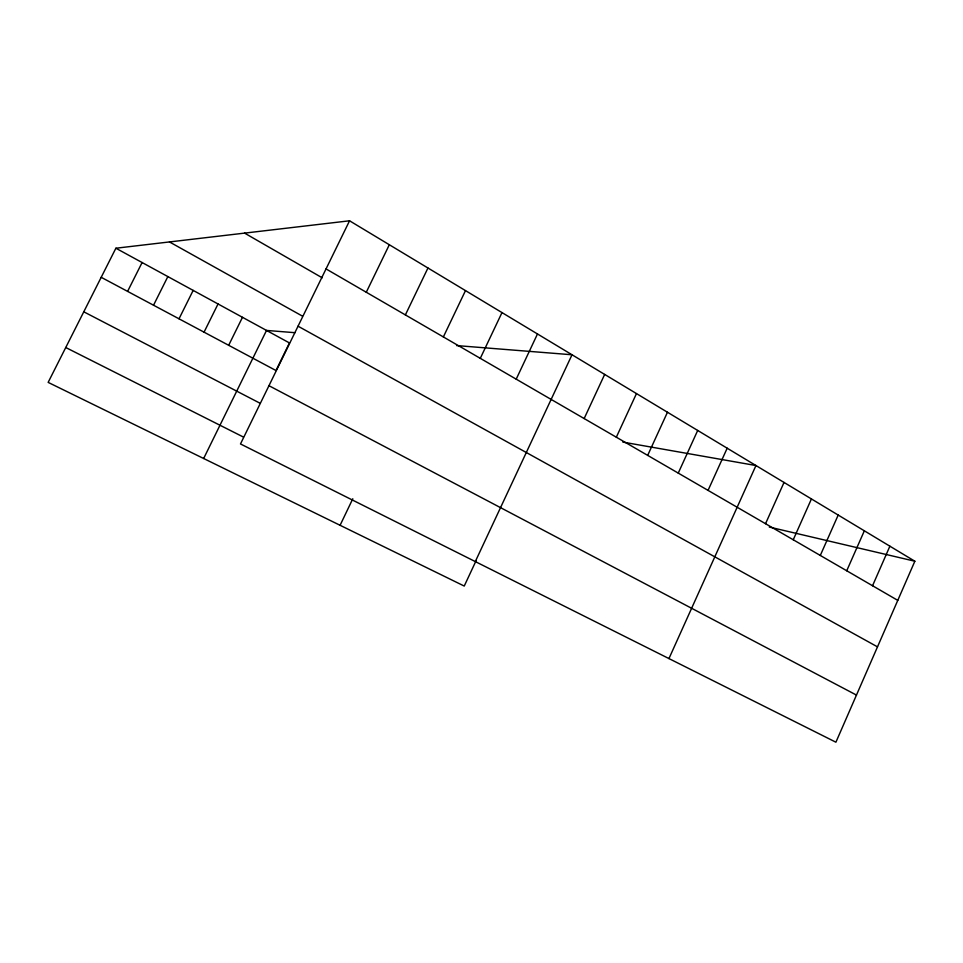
<?xml version="1.0" encoding="UTF-8"?>
<svg xmlns="http://www.w3.org/2000/svg" width="963" height="963" viewBox="0 0 963 963"><rect width="100%" height="100%" fill="white"/><g stroke="black" fill="none" stroke-linecap="round" stroke-linejoin="round"><path stroke-width="1.44" d="M914.85 561.224L835.908 742.208L240.485 443.955L349.557 220.792L914.85 561.224L769.293 527.05M872.55 585.745L889.884 546.19M846.73 570.77L864.341 530.806M820.295 555.458L838.195 515.061M793.247 539.774L811.436 498.942M765.537 523.703L784.026 482.439M668.948 658.584L755.955 465.538L622.832 442.089M708.058 490.384L727.185 448.204M678.253 473.11L697.706 430.449M647.678 455.379L667.467 412.248M616.332 437.202L636.471 393.578M584.156 418.556L604.668 374.426M475.301 561.573L572.022 354.769L456.57 345.573M476.143 560.598L464.238 586.058L48.15 382.383L115.885 248.225L349.557 220.792M516.204 379.169L537.486 333.968M480.296 358.344L501.988 312.59M443.365 336.942L465.49 290.609M340.095 525.292L352.807 498.75M405.375 314.913L427.957 268.003M366.277 292.258L389.329 244.734M203.65 458.496L266.522 330.429L294.991 332.692M228.676 345.296L242.483 317.309M204.06 332.163L218.035 303.971M179.022 318.801L193.166 290.393M153.538 305.211L167.851 276.586M127.598 291.38L142.103 262.526M65.749 347.523L243.458 437.07M83.781 311.807L260.01 403.22M268.966 385.694L856.468 695.081M101.199 277.308L275.984 370.526L289.466 342.948L115.885 248.225M298.048 326.192L877.498 646.859M169.452 241.93L302.454 316.129M244.59 233.118L322.22 277.813M326.036 268.918L897.781 600.37"/></g></svg>
